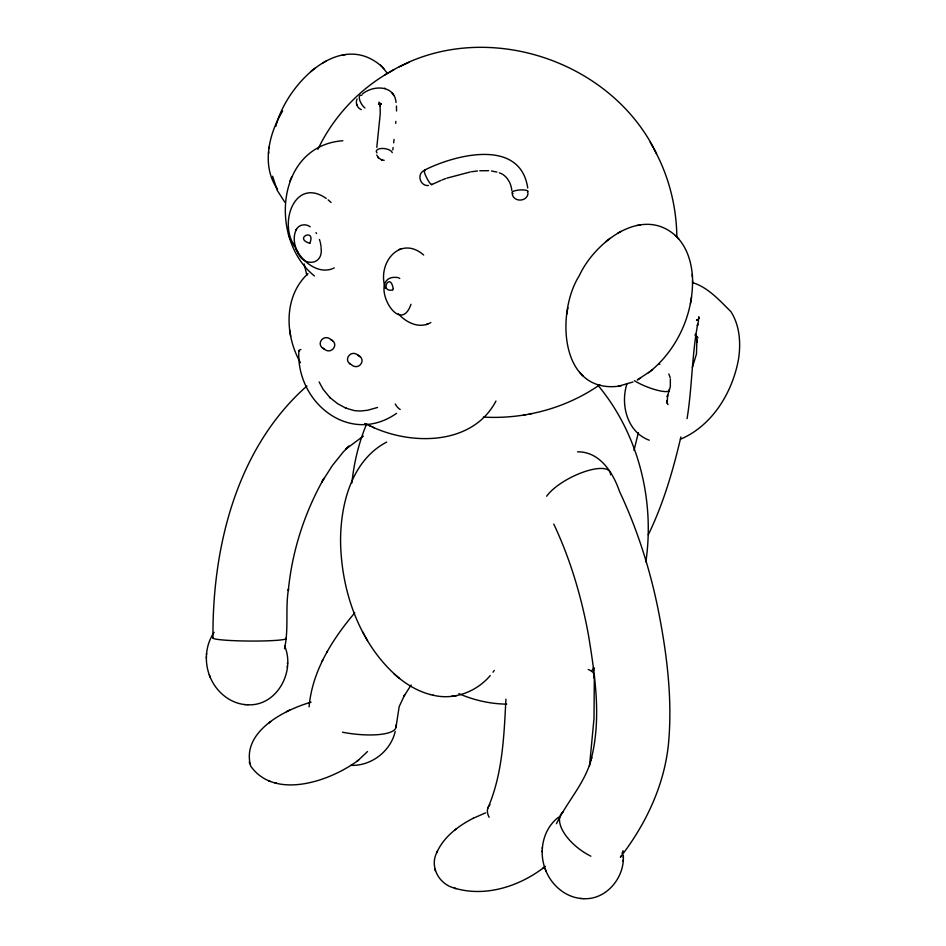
<?xml version="1.0" encoding="UTF-8"?>
<svg xmlns="http://www.w3.org/2000/svg" width="946" height="946" viewBox="0 0 946 946"><rect width="100%" height="100%" fill="white"/><g stroke="black" fill="none" stroke-linecap="round" stroke-linejoin="round"><path stroke-width="1.42" d="M396.54 111.001L396.469 106.023M505.921 699.189C504.005 735.905 502.681 774.053 487.793 808.286M212.968 637.971C212.271 547.143 236.535 448.168 306.882 386.015M282.665 110.978C268.83 133.67 261.084 165.893 277.509 189.105M692.531 280.655C692.874 314.947 677.029 349.346 650.529 371.175M209.728 676C204.159 661.881 205.424 644.947 214.115 632.342M247.899 704.794C277.19 706.224 295.59 671.128 284.569 645.763M545.558 869.894C538.298 851.956 542.791 828.944 558.719 817.108M583.729 898.688C606.587 899.871 624.845 877.309 623.296 855.326M206.334 657.99L206.394 656.796M206.5 654.608L206.559 653.402M287.288 667.226L287.348 666.031M287.454 663.844L287.513 662.649M542.164 851.885L542.235 850.679M542.33 848.491L542.389 847.297M623.118 861.12L623.178 859.926M623.284 857.738L623.343 856.532M395.665 123.37L395.854 121.407M268.522 153.725L268.723 151.892M269.078 148.557L269.279 146.748M393.666 142.834L394.056 139.405M653.674 148.522C668.68 175.424 676.485 206.145 676.851 236.914C643.008 204.029 594.703 242.223 579.307 275.629C555.988 312.357 559.524 393.891 619.122 386.169M351.9 482.957C353.981 462.665 358.782 442.633 366.681 423.82M645.858 561.948C654.928 499.961 638.325 433.682 597.967 385.306M396.019 727.143L399.165 706.638L404.628 694.955L403.883 696.327L411.155 684.975M376.804 147.351L380.245 113.65L380.067 104.911L380.268 106.118L378.885 102.227L381.049 104.036L379.925 103.894L381.226 103.954L378.459 104.297M309.094 706.851C312.156 671.128 332.117 639.614 354.738 612.854M392.803 149.917L393.098 147.529M589.5 766.047L594.005 718.44L594.336 675.314M393.193 288.554C390.059 271.254 379.157 292.681 392.602 289.984M687.068 418.64C692.188 387.304 691.798 355.282 697.734 324.052L697.368 325.791L698.574 320.765M566.76 314.238L567.293 311.199M567.375 310.643L567.907 307.639M691.053 300.059L691.585 297.032M690.438 303.631L690.97 300.627M410.99 304.281C398.573 340.548 365.215 272.874 397.959 277.58M428.443 185.499C420.769 186.421 416.748 175.53 422.957 171.096M638.373 432.653L633.997 450.438M527.998 193.422C527.147 201.853 513.974 202.42 512.224 194.202M680.895 436.969C673.044 470.458 663.371 503.816 648.27 534.821M627.032 383.544C620.174 404.356 627.032 432.026 649.24 440.209M556.485 823.694C567.139 801.297 585.811 782.448 591.711 757.521L590.872 760.442C601.632 719.681 595.235 676.828 588.613 635.913C581.624 597.411 570.509 559.535 553.777 524.096M395.192 731.471C390.651 751.431 371.009 766.295 350.611 765.349M284.486 648.696C288.92 629.256 285.207 608.716 288.483 588.991L288.329 590.47C292.113 551.092 304.529 512.649 324.017 478.25L321.77 482.141L332.283 465.669L343.327 451.881L349.086 446.039L345.869 449.114L363.347 436.082M275.783 126.433C286.094 85.424 339.614 28.664 381.924 66.634M342.842 140.741C275.747 145.731 268.794 239.504 314.45 275.972M393.051 289.133L392.791 289.724M692.354 367.355L696.481 353.958L696.883 339.555M436.981 852.157C429.401 866.229 438.637 883.659 453.453 887.786C484.896 897.86 520.276 886.248 545.381 866.311M289.843 181.289L290.588 179.563M291.013 178.51L291.735 176.796M437.099 851.885C444.182 836.477 458.526 825.799 473.272 818.243M436.567 853.103L437.501 850.939M296.098 230.02C292.586 237.399 294.395 246.303 298.274 253.173M357.056 98.987C355.14 102.913 357.245 108.081 361.289 109.665M317.88 149.385C333.122 117.221 358.487 89.988 389.35 72.286M296.275 229.701C298.652 224.391 305.83 223.398 310.193 226.804M295.897 230.422L296.476 229.322M322.078 661.195L322.799 659.847M326.76 652.48L327.505 651.108M495.964 401.057C472.917 444.939 412.988 445.637 372.866 427.202M620.505 857.017C646.733 823.044 665.629 782.578 668.869 739.394C672.263 695.606 666.528 651.652 657.99 608.739C649.736 568.345 637.107 528.802 619.524 491.482C613.162 472.775 599.823 451.538 577.557 451.821M493.02 672.168L494.261 670.454M699.354 318.353L698.042 319.843M367.533 751.526L358.002 760.525M490.229 675.574C476.536 691.81 453.95 700.371 433.079 695.204M307.97 273.666C283.433 296.394 284.841 335.298 300.438 362.661M591.782 670.608L594.526 668.018M311.092 702.168C284.557 709.76 240.97 731.826 250.702 766.13C275.18 800.754 331.372 780.757 358.747 759.934M638.302 379.37L637.285 379.925L650.34 371.317M310.879 71.506L314.994 68.195M605.747 241.75L609.874 238.439M648.471 372.819L652.598 369.519M357.02 761.305L357.742 760.726M542.685 868.499L543.406 867.92M543.666 867.719L544.411 867.127M268.924 723.051L269.681 722.448M269.917 722.247L270.662 721.656M454.588 830.233L455.345 829.642M455.582 829.441L456.327 828.85M309.744 243.37C316.449 227.537 292.834 238.037 309.827 243.335M599.823 384.75C566.11 408.246 524.285 419.456 483.335 417.068M389.563 72.168C480.698 16.827 610.986 58.214 656.595 153.82M384.573 75.053L394.104 69.531M396.551 413.355C349.819 446.086 295.791 402.405 298.877 350.623M429.827 323.083L430.844 322.503M322.988 62.85L324.242 62.164M325.164 61.644L326.181 61.088M617.868 233.094L619.122 232.409M620.044 231.9L621.061 231.332M639.224 378.861L640.477 378.164M362.424 93.985C373.162 84.986 394.648 84.927 396.043 102.464M386.654 442.089C350.895 460.785 340.028 506.039 340.595 543.382C341.754 592.196 359.48 643.185 396.741 676.118M286.413 711.652L289.795 709.961M473.13 818.314L485.605 812.851M424.305 170.221C455.073 154.636 520.288 137.761 527.726 187.994M431.754 184.612L440.919 180.426M333.418 268.309L334.257 267.907M399.354 66.811L404.084 64.635M404.663 64.34L409.11 62.306M423.678 255.018C400.146 234.49 376.567 263.177 385.424 288.353M398.372 313.788C405.668 322.125 418.073 328.558 428.987 323.485M633.028 381.983L617.868 386.394M680.434 439.228C712.291 425.747 732.346 392.578 738.459 359.515C740.99 343.398 739.89 325.649 730.868 311.601C719.717 300.615 708.436 287.738 693.134 282.771M442.089 179.941L445.649 178.569M377.56 407.454L367.58 410.28L360.308 411.025L354.549 410.67L345.491 408.033L346.26 408.353L337.639 403.694L329.61 397.332L330.107 397.805L323.012 389.137L319.109 381.948M446.855 178.144L470.257 171.971M332.413 268.77C318.199 273.973 304.021 262.704 297.115 251.045M398.976 249.496L400.879 248.845M426.067 324.584L427.982 323.934M344.344 54.844L345.597 54.632M639.224 225.089L640.477 224.876M523.493 415.081L525.905 414.655M529.181 414.064L531.995 413.568M342.109 55.246L343.091 55.069M636.989 225.491L637.959 225.325M620.375 385.944L621.356 385.779M471.498 171.746L477.482 170.966M451.266 696.41L456.729 695.617M479.764 170.765L488.656 170.682M506.725 704.131C490.276 703.954 473.911 700.206 458.845 693.666M384.171 160.3L382.03 159.957M247.982 704.794L245.688 704.664M583.812 898.688L581.518 898.558M209.279 674.876C214.636 690.107 228.364 702.783 244.73 704.569M545.109 868.759C550.477 883.99 564.194 896.678 580.56 898.452M244.541 704.545L245.783 704.675M580.371 898.44L581.613 898.558M491.506 170.978L496.887 172.054M274.565 782.626L275.298 782.78M275.676 782.862L276.386 783.016M393.855 673.647C404.332 683.13 416.642 691.006 430.43 694.577M430.182 694.518L433.741 695.369M376.745 155.038L378.495 157.864L381.829 159.898M381.226 159.697L382.385 160.063M268.723 780.935L269.468 781.183M269.693 781.266L270.426 781.502M454.387 888.128L455.132 888.377M455.357 888.448L456.09 888.696M384.525 88.238L385.199 88.475M499.346 172.858C506.394 174.892 511.218 182.968 511.81 190.572M364.742 423.465L371.258 426.492M369.732 425.83L374.214 427.781M398.786 277.947L399.78 278.502M658.723 363.619L659.87 364.281M358.049 355.235C350.812 348.956 342.357 360.461 351.498 364.801C358.735 371.08 367.178 359.575 358.049 355.235L358.771 355.731M330.745 339.472C323.508 333.193 315.053 344.699 324.194 349.039C331.431 355.318 339.874 343.812 330.745 339.472L331.467 339.969M326.24 198.435C295.554 177.032 279.058 221.293 293.733 244.683M323.473 348.542L324.194 349.039M695.168 335.44L697.876 337.97L695.286 334.139L697.344 342.346M328.12 199.843L331.065 202.444M396.906 676.248L399.543 678.507M359.137 356.027L359.847 356.677M331.833 340.264L332.554 340.915M349.689 363.359L350.398 364.009M322.385 347.584L323.094 348.246M677.289 237.399C688.818 249.59 692.732 267.139 692.649 283.469M382.409 67.154L387.292 73.22M579.614 372.357L581.057 373.859M581.542 374.38L582.937 375.834M675.409 235.436L678.731 238.912M380.529 65.179L383.851 68.668M284.734 202.113L277.273 190.43L272.614 176.275M377.75 156.882L378.495 157.864M391.999 92.874L392.827 94.08M393.063 94.399L393.879 95.593M297.955 252.617C303.228 266.748 323.426 265.578 321.096 248.124M315.999 232.633L316.567 233.496M293.083 243.264L296.997 250.82M296.181 249.508L297.895 252.298M362.543 631.656L364.754 635.641M365.393 636.812L367.509 640.619M650.209 142.255L653.059 147.446M293.851 244.943L294.478 246.327M667.427 403.351L667.959 404.628M545.783 870.474L546.232 871.585M209.953 676.579L210.39 677.691M668.834 373.954L670.182 377.761M319.417 239.409L320.067 241.502M356.547 104.048L356.985 105.361M288.424 234.076L289.074 236.086M289.429 237.198L290.067 239.172M434.947 869.149L435.16 869.942M435.243 870.225L435.467 871.03M249.283 761.956L249.496 762.748M249.578 763.032L249.803 763.836M306.871 275.345L304.186 263.958M320.327 242.531L320.848 245.18M593.26 667.923L593.84 670.655M289.582 329.693L290.706 336.303M666.729 400.572L667.202 403.41L667.628 395.227L667.273 396.882L670.324 386.701L670.359 379.086M622.976 850.714L623.13 851.92M320.966 246.173L321.049 247.095M692.283 274.245L692.389 277.036M669.2 389.303A21.238 4.624 20.9 0 1 657.718 390.343A21.238 4.624 20.9 0 1 634.411 380.647M588.246 669.484A44.403 12.31 -3.1 0 1 593.591 677.691M489.106 817.249A44.403 19.239 20.5 0 1 490.016 804.715M395.759 725.192A44.403 12.629 8 0 1 342.499 732.216M546.658 496.224A36.681 12.724 -26.8 0 1 584.581 471.664A36.681 12.724 -26.8 0 1 610.513 474.786M590.872 856.189A36.681 17.962 36.1 0 1 563.355 811.656M622.338 852.263A36.681 17.962 36.1 0 1 622.09 853.623M621.132 856.071A36.681 17.962 36.1 0 1 620.41 857.135M285.929 638.089A36.681 2.791 0.4 0 1 251.198 641.057A36.681 2.791 0.4 0 1 213.051 637.817M431.873 184.092A8.112 1.336 62.9 0 1 426.563 177.564A8.112 1.336 62.9 0 1 425.203 170.706M513.051 193.599A8.112 2.129 -3.9 0 1 519.543 189.98A8.112 2.129 -3.9 0 1 527.501 192.44M376.969 152.909A8.112 3.654 8.1 0 1 382.089 148.439A8.112 3.654 8.1 0 1 392.283 152.625M364.884 107.962A8.112 3.406 58.1 0 1 359.492 99.342A8.112 3.406 58.1 0 1 361.869 95.262M299.468 351.297A6.752 1.585 -0.9 0 1 300.875 349.512M400.205 409.464A6.752 2.661 54.9 0 1 395.239 403.989M698.81 317.04L698.656 317.679L698.81 317.04M697.415 319.512L696.516 320.505L697.427 319.512M380.055 104.427L379.535 103.22L380.055 104.427"/></g></svg>
